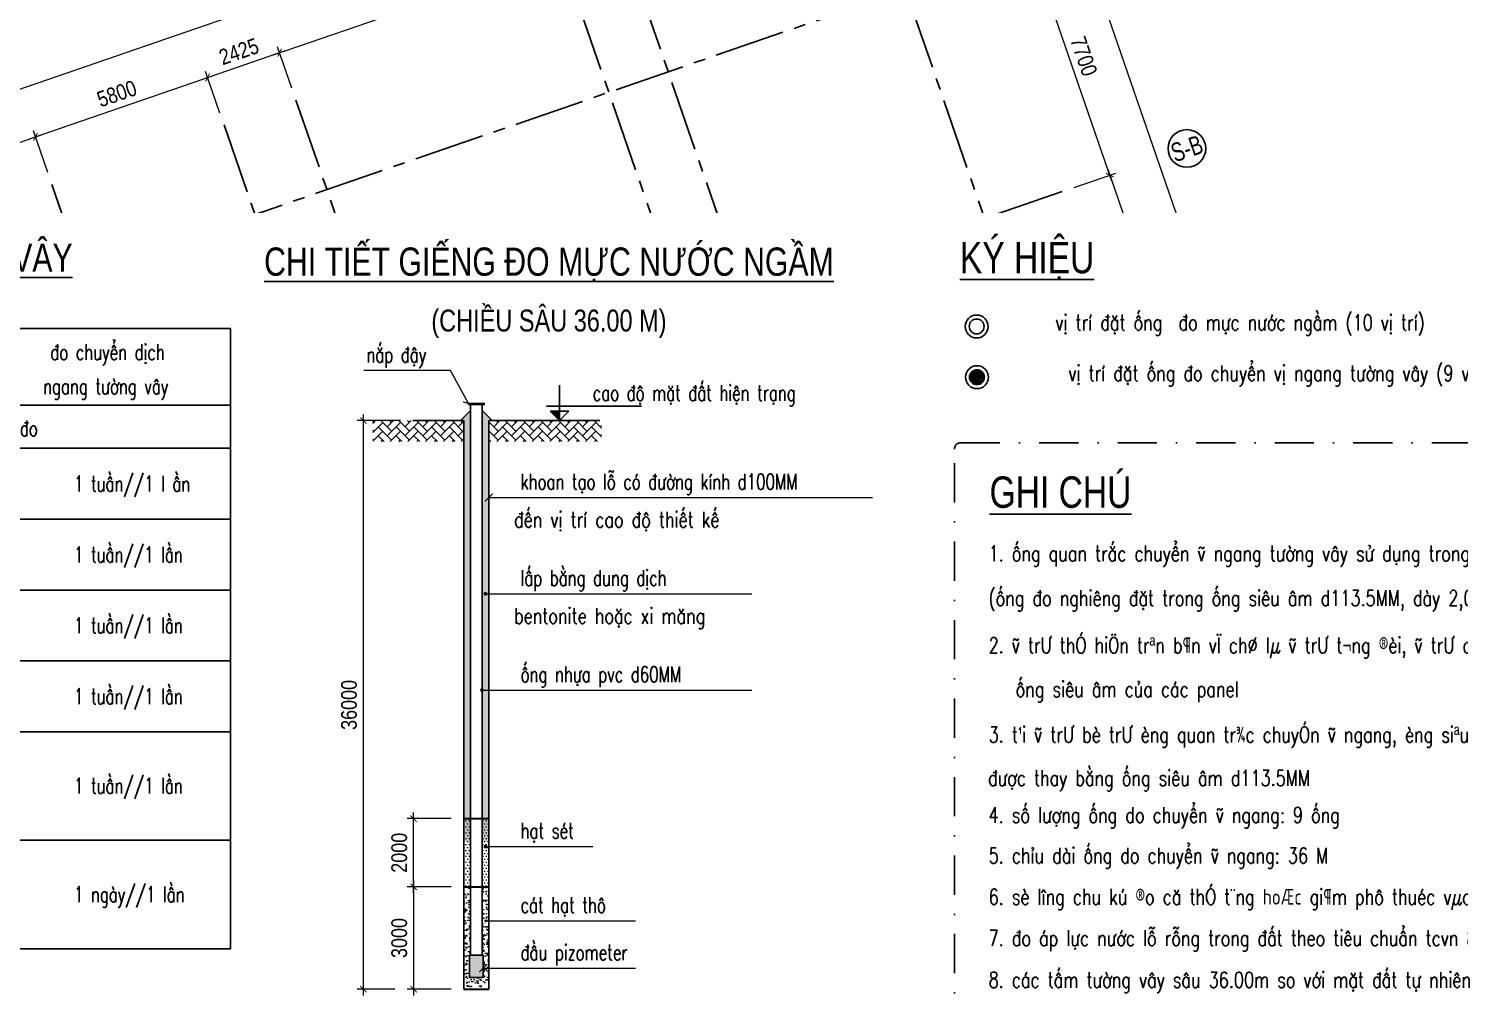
# Model space of a CAD drawing. Header units: millimetres. Extents: x 489377 to 1074388, y -818569 to -310551.
# Drawn here: x 546906 to 592475, y -506956 to -476280 of the extents above; entities that cross this region are included whole.
import ezdxf
from ezdxf.enums import TextEntityAlignment as Align
from ezdxf.xclip import XClip

# ---------------------------------------------------------------- set-up
doc = ezdxf.new("R2010")
doc.units = ezdxf.units.MM
doc.header["$LTSCALE"] = 100
doc.header["$XCLIPFRAME"] = 0
doc.set_wipeout_variables(frame=1)
doc.header["$PDMODE"] = 32
doc.header["$PDSIZE"] = 2.5
for name, pattern in [('ACAD_ISO07W100', [3, 0, -3]), ('CENTER2', [1.125, 0.75, -0.125, 0.125, -0.125]), ('DASHDOT', [1, 0.5, -0.25, 0, -0.25]), ('DASHED', [4.5, 3, -1.5])]:
    doc.linetypes.add(name, pattern=pattern)
for name, color, linetype in [('ccu11-Betong', 6, 'Continuous'), ('ccu11-Chidan', 9, 'Continuous'), ('ccu11-Hatch', 250, 'Continuous'), ('ccu11-Khuat', 9, 'DASHED'), ('ccu11-Manh', 8, 'Continuous'), ('ccu11-Mb', 8, 'Continuous'), ('ccu11-Text', 31, 'Continuous'), ('ccu11-Thay', 7, 'Continuous'), ('ccu12-Hatch', 250, 'Continuous'), ('ccu12-Truc', 13, 'CENTER2'), ('KT-Dim', 8, 'Continuous'), ('Xref_ST_MBDV Cot vach 30.7.2022|Xref_ST_MBDV Cot vach 30.7.2022|Xref_ST_MBDV Cot vach 30.7.2022|Xref_ST_MBDV Cot vach 30.7.2022|A-GRID-SYM', 50, 'Continuous')]:
    doc.layers.add(name, color=color, linetype=linetype)
doc.layers.add('ccu12-Tencaukien', color=9, linetype='Continuous', lineweight=15)
doc.layers.add('SB', color=7, linetype='Continuous', lineweight=30)
doc.layers.add('SCHA', color=8, linetype='Continuous', lineweight=20, plot=False)
doc.styles.add('Arial Narrow', font='ARIALN.TTF')
doc.styles.add('ccu11-dim', font='vnsimli.shx', dxfattribs={"width": 0.65, "bigfont": 'bigfont.shx'})
doc.styles.add('ccu11-VnAvantH', font='VHAVAN.TTF')
doc.styles.add('ccu11-VnAvH-B', font='VHAVANB.TTF', dxfattribs={"width": 0.8})
doc.styles.add('ccu11-vnsimli', font='vnsimli.shx', dxfattribs={"width": 0.8, "bigfont": 'vns.shx'})
doc.styles.add('HBA-Text', font='GOTHIC.TTF')
doc.dimstyles.new('ccu11-100', dxfattribs={"dimscale": 100, "dimtxt": 2.5, "dimasz": 1, "dimexe": 1, "dimexo": 1, "dimgap": 1, "dimtad": 1, "dimdec": 0, "dimdsep": 46, "dimtxsty": 'ccu11-dim', "dimblk": 'ARCHTICK', "dimcen": -1, "dimdle": 1, "dimclrd": 256, "dimclre": 256, "dimclrt": 3, "dimadec": 0, "dimazin": 2, "dimtfac": 0.1, "dimtdec": 0, "dimtmove": 0, "dimatfit": 1, "dimldrblk": 'ARCHTICK', "dimfxl": 0, "dimtvp": 0.833333, "dimtolj": 1, "dimtzin": 12, "dimarcsym": 0})
doc.dimstyles.new('ccu12-200', dxfattribs={"dimscale": 200, "dimtxt": 2.5, "dimasz": 1, "dimexe": 1, "dimexo": 2, "dimgap": 1, "dimtad": 1, "dimdec": 0, "dimdsep": 46, "dimtxsty": 'Arial Narrow', "dimblk": 'ARCHTICK', "dimcen": -1, "dimdle": 1, "dimclrd": 256, "dimclre": 256, "dimclrt": 3, "dimadec": 0, "dimazin": 2, "dimtfac": 0.1, "dimtdec": 0, "dimtmove": 0, "dimatfit": 1, "dimldrblk": 'ARCHTICK', "dimfxl": 0, "dimtvp": 0.833333, "dimtolj": 1, "dimtzin": 12, "dimarcsym": 0})
pattern_1 = [(45, (-423138.86, 45887.23), (2e-14, 282.84271), [600, -200]), (135, (-422997.44, 46028.65), (2e-14, 282.84271), [600, -200])]

# ---------------------------------------------------------------- blocks, each defined once
blk = doc.blocks.new('GRID-SYM-flat-91')
at = {"layer": 'Xref_ST_MBDV Cot vach 30.7.2022|Xref_ST_MBDV Cot vach 30.7.2022|Xref_ST_MBDV Cot vach 30.7.2022|Xref_ST_MBDV Cot vach 30.7.2022|A-GRID-SYM'}
blk.add_circle((0, 0, 0), 900, dxfattribs=at)
at = {"layer": 'Xref_ST_MBDV Cot vach 30.7.2022|Xref_ST_MBDV Cot vach 30.7.2022|Xref_ST_MBDV Cot vach 30.7.2022|Xref_ST_MBDV Cot vach 30.7.2022|A-GRID-SYM', "style": 'HBA-Text'}
blk.add_attdef('GRID', text='', height=900, rotation=19.04714, dxfattribs=at).set_placement((0, 0, 0), align=Align.MIDDLE_CENTER)
blk = doc.blocks.new('GRID-SYM-flat-103')
at = {"layer": 'Xref_ST_MBDV Cot vach 30.7.2022|Xref_ST_MBDV Cot vach 30.7.2022|Xref_ST_MBDV Cot vach 30.7.2022|Xref_ST_MBDV Cot vach 30.7.2022|A-GRID-SYM'}
blk.add_circle((0, 0, 0), 900, dxfattribs=at)
at = {"layer": 'Xref_ST_MBDV Cot vach 30.7.2022|Xref_ST_MBDV Cot vach 30.7.2022|Xref_ST_MBDV Cot vach 30.7.2022|Xref_ST_MBDV Cot vach 30.7.2022|A-GRID-SYM', "style": 'HBA-Text'}
blk.add_attdef('GRID', text='', height=900, rotation=19.04714, dxfattribs=at).set_placement((0, 0, 0), align=Align.MIDDLE_CENTER)
blk = doc.blocks.new('_ARCHTICK')
at = {"color": 0, "linetype": 'ByBlock', "const_width": 0.15}
blk.add_lwpolyline([(-0.5, -0.5), (0.5, 0.5)], dxfattribs=at)
blk = doc.blocks.new('*D138')
at = {"layer": 'Defpoints', "color": 0, "transparency": 16777216}
for p in [(1247545, -474615), (1248067, -476127), (1245278, -477090)]:
    blk.add_point(p, dxfattribs=at)
at = {"layer": 'KT-Dim', "lineweight": -2, "transparency": 16777216}
for p, q in [((1244567, -475643), (1247734, -474550)), ((1247936, -475749), (1247479, -474426)), ((1245148, -476712), (1244691, -475389))]:
    blk.add_line(p, q, dxfattribs=at)
at = {"layer": 'KT-Dim', "lineweight": -2, "transparency": 16777216, "xscale": 200, "yscale": 200, "zscale": 200}
for p, rotation in [((1247545, -474615), 19.04713796363415), ((1244756, -475578), 199.0471379636342)]:
    blk.add_blockref('_ARCHTICK', p, dxfattribs=dict(at, rotation=rotation))
at = {"layer": 'KT-Dim', "color": 3, "transparency": 16777216, "insert": (1246002, -474666), "char_height": 500, "attachment_point": 5, "rotation": 19.0471, "style": 'Arial Narrow'}
blk.add_mtext('\\A1;2950', dxfattribs=at)
blk = doc.blocks.new('*D139')
at = {"layer": 'Defpoints', "color": 0, "transparency": 16777216}
for p in [(1253027, -472722), (1253549, -474235), (1248067, -476127)]:
    blk.add_point(p, dxfattribs=at)
at = {"layer": 'KT-Dim', "lineweight": -2, "transparency": 16777216}
for p, q in [((1253419, -473856), (1252962, -472533)), ((1247356, -474680), (1253216, -472657)), ((1247936, -475749), (1247479, -474426))]:
    blk.add_line(p, q, dxfattribs=at)
at = {"layer": 'KT-Dim', "lineweight": -2, "transparency": 16777216, "xscale": 200, "yscale": 200, "zscale": 200}
for p, rotation in [((1253027, -472722), 19.04713796363415), ((1247545, -474615), 199.0471379636342)]:
    blk.add_blockref('_ARCHTICK', p, dxfattribs=dict(at, rotation=rotation))
at = {"layer": 'KT-Dim', "color": 3, "transparency": 16777216, "insert": (1250137, -473238), "char_height": 500, "attachment_point": 5, "rotation": 19.0471, "style": 'Arial Narrow'}
blk.add_mtext('\\A1;5800', dxfattribs=at)
blk = doc.blocks.new('*D140')
at = {"layer": 'Defpoints', "color": 0, "transparency": 16777216}
for p in [(1255319, -471931), (1255842, -473443), (1253549, -474235)]:
    blk.add_point(p, dxfattribs=at)
at = {"layer": 'KT-Dim', "lineweight": -2, "transparency": 16777216}
for p, q in [((1252838, -472787), (1255508, -471865)), ((1255711, -473065), (1255254, -471742)), ((1253419, -473856), (1252962, -472533))]:
    blk.add_line(p, q, dxfattribs=at)
at = {"layer": 'KT-Dim', "lineweight": -2, "transparency": 16777216, "xscale": 200, "yscale": 200, "zscale": 200}
for p, rotation in [((1255319, -471931), 19.04713796363415), ((1253027, -472722), 199.0471379636342)]:
    blk.add_blockref('_ARCHTICK', p, dxfattribs=dict(at, rotation=rotation))
at = {"layer": 'KT-Dim', "color": 3, "transparency": 16777216, "insert": (1254025, -471896), "char_height": 500, "attachment_point": 5, "rotation": 19.0471, "style": 'Arial Narrow'}
blk.add_mtext('\\A1;2425', dxfattribs=at)
blk = doc.blocks.new('*D141')
at = {"layer": 'Defpoints', "color": 0, "transparency": 16777216}
for p in [(1264299, -468830), (1264821, -470343), (1255842, -473443)]:
    blk.add_point(p, dxfattribs=at)
at = {"layer": 'KT-Dim', "lineweight": -2, "transparency": 16777216}
for p, q in [((1255130, -471996), (1264488, -468765)), ((1264691, -469965), (1264234, -468641)), ((1255711, -473065), (1255254, -471742))]:
    blk.add_line(p, q, dxfattribs=at)
at = {"layer": 'KT-Dim', "lineweight": -2, "transparency": 16777216, "xscale": 200, "yscale": 200, "zscale": 200}
for p, rotation in [((1264299, -468830), 19.04713796363415), ((1255319, -471931), 199.0471379636342)]:
    blk.add_blockref('_ARCHTICK', p, dxfattribs=dict(at, rotation=rotation))
at = {"layer": 'KT-Dim', "color": 3, "transparency": 16777216, "insert": (1259661, -469950), "char_height": 500, "attachment_point": 5, "rotation": 19.0471, "style": 'Arial Narrow'}
blk.add_mtext('\\A1;9500', dxfattribs=at)
blk = doc.blocks.new('*D144')
at = {"layer": 'Defpoints', "color": 0, "transparency": 16777216}
for p in [(1279246, -468554, 0), (1290842, -497240), (1289329, -497763, 0)]:
    blk.add_point(p, dxfattribs=at)
at = {"layer": 'KT-Dim', "lineweight": -2, "transparency": 16777216}
for p, q in [((1279624, -468423), (1280947, -467967)), ((1280693, -467843), (1290907, -497429)), ((1289708, -497632), (1291031, -497175))]:
    blk.add_line(p, q, dxfattribs=at)
at = {"layer": 'KT-Dim', "lineweight": -2, "transparency": 16777216, "xscale": 200, "yscale": 200, "zscale": 200}
for p, rotation in [((1280758, -468032), 109.0471074744618), ((1290842, -497240), 289.0471074744618)]:
    blk.add_blockref('_ARCHTICK', p, dxfattribs=dict(at, rotation=rotation))
at = {"layer": 'KT-Dim', "color": 3, "transparency": 16777216, "insert": (1286230, -482488), "char_height": 500, "attachment_point": 5, "rotation": 289.0471, "style": 'Arial Narrow'}
blk.add_mtext('\\A1;30900', dxfattribs=at)
blk = doc.blocks.new('*D145')
at = {"layer": 'Defpoints', "color": 0, "transparency": 16777216}
for p in [(1279246, -468554), (1277733, -469076), (1280246, -476355)]:
    blk.add_point(p, dxfattribs=at)
at = {"layer": 'KT-Dim', "lineweight": -2, "transparency": 16777216}
for p, q in [((1281824, -476022), (1279181, -468365)), ((1278111, -468946), (1279435, -468489)), ((1280624, -476224), (1281948, -475767))]:
    blk.add_line(p, q, dxfattribs=at)
at = {"layer": 'KT-Dim', "lineweight": -2, "transparency": 16777216, "xscale": 200, "yscale": 200, "zscale": 200}
for p, rotation in [((1279246, -468554), 109.0471074744618), ((1281759, -475832), 289.0471074744618)]:
    blk.add_blockref('_ARCHTICK', p, dxfattribs=dict(at, rotation=rotation))
at = {"layer": 'KT-Dim', "color": 3, "transparency": 16777216, "insert": (1280933, -472045), "char_height": 500, "attachment_point": 5, "rotation": 289.0471, "style": 'Arial Narrow'}
blk.add_mtext('\\A1;7700', dxfattribs=at)
blk = doc.blocks.new('GRID-SYM-flat-73')
at = {"layer": 'Xref_ST_MBDV Cot vach 30.7.2022|Xref_ST_MBDV Cot vach 30.7.2022|Xref_ST_MBDV Cot vach 30.7.2022|Xref_ST_MBDV Cot vach 30.7.2022|A-GRID-SYM'}
blk.add_circle((0, 0, 0), 900, dxfattribs=at)
at = {"layer": 'Xref_ST_MBDV Cot vach 30.7.2022|Xref_ST_MBDV Cot vach 30.7.2022|Xref_ST_MBDV Cot vach 30.7.2022|Xref_ST_MBDV Cot vach 30.7.2022|A-GRID-SYM', "style": 'HBA-Text'}
blk.add_attdef('GRID', text='', height=900, rotation=359.63025, dxfattribs=at).set_placement((0, 0, 0), align=Align.MIDDLE_CENTER)
blk = doc.blocks.new('*D156')
at = {"layer": 'Defpoints', "color": 0, "transparency": 16777216}
for p in [(1273229, -464054), (1273752, -465567), (1218998, -484471)]:
    blk.add_point(p, dxfattribs=at)
at = {"layer": 'KT-Dim', "lineweight": -2, "transparency": 16777216}
for p, q in [((1273621, -465189), (1273164, -463865)), ((1218287, -483023), (1273419, -463989)), ((1218868, -484092), (1218411, -482769))]:
    blk.add_line(p, q, dxfattribs=at)
at = {"layer": 'KT-Dim', "lineweight": -2, "transparency": 16777216, "xscale": 200, "yscale": 200, "zscale": 200}
for p, rotation in [((1273229, -464054), 19.04771637789179), ((1218476, -482958), 199.0477163778918)]:
    blk.add_blockref('_ARCHTICK', p, dxfattribs=dict(at, rotation=rotation))
at = {"layer": 'KT-Dim', "color": 3, "transparency": 16777216, "insert": (1245704, -473076), "char_height": 500, "attachment_point": 5, "rotation": 19.0477, "style": 'Arial Narrow'}
blk.add_mtext('\\A1;57925', dxfattribs=at)
blk = doc.blocks.new('*D161')
at = {"layer": 'Defpoints', "color": 0, "ltscale": 0.5, "transparency": 16777216}
for p in [(1280246, -476355), (1283652, -481315), (1282139, -481837)]:
    blk.add_point(p, dxfattribs=at)
at = {"layer": 'KT-Dim', "lineweight": -2, "ltscale": 0.5, "transparency": 16777216}
for p, q in [((1281694, -475643), (1283717, -481504)), ((1280624, -476224), (1281948, -475767)), ((1282517, -481707), (1283841, -481250))]:
    blk.add_line(p, q, dxfattribs=at)
at = {"layer": 'KT-Dim', "lineweight": -2, "ltscale": 0.5, "transparency": 16777216, "xscale": 200, "yscale": 200, "zscale": 200}
for p, rotation in [((1281759, -475832), 109.0471074744618), ((1283652, -481315), 289.0471074744618)]:
    blk.add_blockref('_ARCHTICK', p, dxfattribs=dict(at, rotation=rotation))
at = {"layer": 'KT-Dim', "color": 3, "ltscale": 0.5, "transparency": 16777216, "insert": (1283136, -478425), "char_height": 500, "attachment_point": 5, "rotation": 289.0471, "style": 'Arial Narrow'}
blk.add_mtext('\\A1;5800', dxfattribs=at)
blk = doc.blocks.new('*D162')
at = {"layer": 'Defpoints', "color": 0, "ltscale": 0.5, "transparency": 16777216}
for p in [(1282139, -481837), (1285545, -486797), (1284031, -487320)]:
    blk.add_point(p, dxfattribs=at)
at = {"layer": 'KT-Dim', "lineweight": -2, "ltscale": 0.5, "transparency": 16777216}
for p, q in [((1283586, -481126), (1285610, -486986)), ((1282517, -481707), (1283841, -481250)), ((1284410, -487189), (1285734, -486732))]:
    blk.add_line(p, q, dxfattribs=at)
at = {"layer": 'KT-Dim', "lineweight": -2, "ltscale": 0.5, "transparency": 16777216, "xscale": 200, "yscale": 200, "zscale": 200}
for p, rotation in [((1283652, -481315), 109.0471074744618), ((1285545, -486797), 289.0471074744618)]:
    blk.add_blockref('_ARCHTICK', p, dxfattribs=dict(at, rotation=rotation))
at = {"layer": 'KT-Dim', "color": 3, "ltscale": 0.5, "transparency": 16777216, "insert": (1285028, -483908), "char_height": 500, "attachment_point": 5, "rotation": 289.0471, "style": 'Arial Narrow'}
blk.add_mtext('\\A1;5800', dxfattribs=at)
blk = doc.blocks.new('*D163')
at = {"layer": 'Defpoints', "color": 0, "ltscale": 0.5, "transparency": 16777216}
for p in [(1284031, -487320), (1287437, -492280), (1285924, -492802)]:
    blk.add_point(p, dxfattribs=at)
at = {"layer": 'KT-Dim', "lineweight": -2, "ltscale": 0.5, "transparency": 16777216}
for p, q in [((1285479, -486608), (1287503, -492469)), ((1284410, -487189), (1285734, -486732)), ((1286302, -492672), (1287626, -492215))]:
    blk.add_line(p, q, dxfattribs=at)
at = {"layer": 'KT-Dim', "lineweight": -2, "ltscale": 0.5, "transparency": 16777216, "xscale": 200, "yscale": 200, "zscale": 200}
for p, rotation in [((1285545, -486797), 109.0471074744618), ((1287437, -492280), 289.0471074744618)]:
    blk.add_blockref('_ARCHTICK', p, dxfattribs=dict(at, rotation=rotation))
at = {"layer": 'KT-Dim', "color": 3, "ltscale": 0.5, "transparency": 16777216, "insert": (1286921, -489390), "char_height": 500, "attachment_point": 5, "rotation": 289.0471, "style": 'Arial Narrow'}
blk.add_mtext('\\A1;5800', dxfattribs=at)
blk = doc.blocks.new('*D164')
at = {"layer": 'Defpoints', "color": 0, "ltscale": 0.5, "transparency": 16777216}
for p in [(1285924, -492802), (1289330, -497762), (1287817, -498285)]:
    blk.add_point(p, dxfattribs=at)
at = {"layer": 'KT-Dim', "lineweight": -2, "ltscale": 0.5, "transparency": 16777216}
for p, q in [((1287372, -492091), (1289395, -497951)), ((1286302, -492672), (1287626, -492215)), ((1288195, -498154), (1289519, -497697))]:
    blk.add_line(p, q, dxfattribs=at)
at = {"layer": 'KT-Dim', "lineweight": -2, "ltscale": 0.5, "transparency": 16777216, "xscale": 200, "yscale": 200, "zscale": 200}
for p, rotation in [((1287437, -492280), 109.0471074744618), ((1289330, -497762), 289.0471074744618)]:
    blk.add_blockref('_ARCHTICK', p, dxfattribs=dict(at, rotation=rotation))
at = {"layer": 'KT-Dim', "color": 3, "ltscale": 0.5, "transparency": 16777216, "insert": (1288814, -494872), "char_height": 500, "attachment_point": 5, "rotation": 289.0471, "style": 'Arial Narrow'}
blk.add_mtext('\\A1;5800', dxfattribs=at)
blk = doc.blocks.new('ong do nghieng')
at = {"layer": 'ccu11-Betong', "ltscale": 0.3}
h = blk.add_hatch(color=256, dxfattribs=at)
edge = h.paths.add_edge_path()
edge.add_arc((0, 0), 506, 0, 360)
at = {"layer": 'ccu11-Betong'}
for radius in [778, 506]:
    blk.add_circle((0, 0), radius, dxfattribs=at)
blk = doc.blocks.new('do nuoc ngam')
at = {"layer": 'ccu11-Betong'}
for radius in [778, 506]:
    blk.add_circle((0, 0), radius, dxfattribs=at)
blk = doc.blocks.new('*D87')
at = {"layer": 'ccu11-Mb', "lineweight": -2, "transparency": 16777216}
for p, q in [((36139, -17589), (36139, -21250)), ((37339, -17789), (35939, -17789)), ((37339, -21050), (35939, -21050))]:
    blk.add_line(p, q, dxfattribs=at)
at = {"layer": 'Defpoints', "color": 0, "transparency": 16777216}
for p in [(37739, -17789), (36139, -21050), (37739, -21050)]:
    blk.add_point(p, dxfattribs=at)
at = {"layer": 'ccu11-Mb', "lineweight": -2, "transparency": 16777216, "xscale": 200, "yscale": 200, "zscale": 200}
for p, rotation in [((36139, -17789), 90), ((36139, -21050), 270)]:
    blk.add_blockref('_ARCHTICK', p, dxfattribs=dict(at, rotation=rotation))
at = {"layer": 'ccu11-Mb', "color": 3, "transparency": 16777216, "insert": (35684, -19419), "char_height": 500, "attachment_point": 5, "rotation": 90, "style": 'Arial Narrow'}
blk.add_mtext('\\A1;3000', dxfattribs=at)
blk = doc.blocks.new('*D88')
at = {"layer": 'ccu11-Mb', "lineweight": -2, "transparency": 16777216}
for p, q in [((36139, -17989), (36139, -15415)), ((37339, -15615), (35939, -15615)), ((37339, -17789), (35939, -17789))]:
    blk.add_line(p, q, dxfattribs=at)
at = {"layer": 'Defpoints', "color": 0, "transparency": 16777216}
for p in [(36139, -15615), (37739, -15615), (37739, -17789)]:
    blk.add_point(p, dxfattribs=at)
at = {"layer": 'ccu11-Mb', "lineweight": -2, "transparency": 16777216, "xscale": 200, "yscale": 200, "zscale": 200}
for p, rotation in [((36139, -15615), 90), ((36139, -17789), 270)]:
    blk.add_blockref('_ARCHTICK', p, dxfattribs=dict(at, rotation=rotation))
at = {"layer": 'ccu11-Mb', "color": 3, "transparency": 16777216, "insert": (35684, -16702), "char_height": 500, "attachment_point": 5, "rotation": 90, "style": 'Arial Narrow'}
blk.add_mtext('\\A1;2000', dxfattribs=at)
blk = doc.blocks.new('*D89')
at = {"layer": 'ccu11-Mb', "lineweight": -2, "transparency": 16777216}
for p, q in [((34539, -21250), (34539, -2734)), ((35718, -2934), (34339, -2934)), ((35539, -21050), (34339, -21050))]:
    blk.add_line(p, q, dxfattribs=at)
at = {"layer": 'Defpoints', "color": 0, "transparency": 16777216}
for p in [(34539, -2934), (36118, -2934), (35939, -21050)]:
    blk.add_point(p, dxfattribs=at)
at = {"layer": 'ccu11-Mb', "lineweight": -2, "transparency": 16777216, "xscale": 200, "yscale": 200, "zscale": 200}
for p, rotation in [((34539, -2934), 90), ((34539, -21050), 270)]:
    blk.add_blockref('_ARCHTICK', p, dxfattribs=dict(at, rotation=rotation))
at = {"layer": 'ccu11-Mb', "color": 3, "transparency": 16777216, "insert": (34084, -11992), "char_height": 500, "attachment_point": 5, "rotation": 90, "style": 'Arial Narrow'}
blk.add_mtext('\\A1;36000', dxfattribs=at)
blk = doc.blocks.new('ccu11-cotcaodo1')
at = {"layer": 'ccu11-Chidan'}
for p, q in [((0, 0), (0, 565)), ((-206, 230), (1309, 230)), ((-206, 0), (206, 0)), ((-150, 150), (150, 150)), ((0, 0), (-150, 150)), ((0, 0), (150, 150))]:
    blk.add_line(p, q, dxfattribs=at)
blk.add_solid([(-150, 150), (0, 150), (0, 0)], dxfattribs=at)
at = {"layer": 'ccu11-Chidan', "color": 31, "ltscale": 10, "style": 'ccu11-vnsimli', "width": 0.8}
blk.add_attdef('%%P0.000', text='', height=253, dxfattribs=at).set_placement((597, 441), align=Align.MIDDLE_CENTER)
blk = doc.blocks.new('Grid-ST-flat-3')
at = {"layer": 'ccu12-Truc', "ltscale": 30}
for p, q in [((362731.8, -35864.7, 0.1), (374729.9, -70616.8, 0.1)), ((366190.8, -37861.7, 0.1), (297619.6, -61535.8, 0.1)), ((355169.8, -38475.5, 0.1), (370215.9, -82056.1, 0.1)), ((353279.3, -39128.2, 0.1), (368325.4, -82708.8, 0.1)), ((344299.4, -42228.4, 0.1), (361219.3, -91236.4, 0.1)), ((342007.2, -43019.8, 0.1), (350734.5, -68298.1, 0.1)), ((336524.7, -44912.6, 0.1), (345252, -70191, 0.1)), ((368703.7, -45140.1, 0.1), (347796.7, -52358.2, 0.1)), ((333736.2, -45875.4, 0.1), (342463.5, -71153.7, 0.1)), ((370596.5, -50622.6, 0.1), (349695.2, -57838.7, 0.1)), ((348389.9, -54057.7, 0.1), (300719.9, -70515.7, 0.1)), ((349042.6, -55948.2, 0.1), (301372.6, -72406.2, 0.1)), ((372489.3, -56105.1, 0.1), (343807.6, -66007.3, 0.1)), ((374382.1, -61587.5, 0.1), (305810.9, -85261.6, 0.1)), ((352142.8, -64928.1, 0.1), (304472.8, -81386.1, 0.1)), ((376274.9, -67070, 0.1), (307703.7, -90744, 0.1)), ((369999.4, -69862.9, 0.1), (369999.4, -106740.5, 0.1)), ((375799.4, -69862.9, 0.1), (375799.4, -106740.5, 0.1))]:
    blk.add_line(p, q, dxfattribs=at)
at = {"layer": 'KT-Dim'}
ref = blk.add_blockref('GRID-SYM-flat-103', (372673.7, -43769.5, 0.1), dxfattribs=dict(at, xscale=0.6666666666666666, yscale=0.6666666666666666, zscale=0.6666666666666666))
ref.add_attrib('GRID', 'S-B', dxfattribs={"layer": 'Xref_ST_MBDV Cot vach 30.7.2022|Xref_ST_MBDV Cot vach 30.7.2022|Xref_ST_MBDV Cot vach 30.7.2022|Xref_ST_MBDV Cot vach 30.7.2022|A-GRID-SYM', "height": 600, "rotation": 19, "style": 'HBA-Text', "width": 0.75}).set_placement((372673.7, -43769.5, 0.1), align=Align.MIDDLE_CENTER)
ref = blk.add_blockref('GRID-SYM-flat-103', (374566.5, -49252, 0.1), dxfattribs=dict(at, xscale=0.6666666666666666, yscale=0.6666666666666666, zscale=0.6666666666666666))
ref.add_attrib('GRID', 'S-E', dxfattribs={"layer": 'Xref_ST_MBDV Cot vach 30.7.2022|Xref_ST_MBDV Cot vach 30.7.2022|Xref_ST_MBDV Cot vach 30.7.2022|Xref_ST_MBDV Cot vach 30.7.2022|A-GRID-SYM', "height": 600, "rotation": 19, "style": 'HBA-Text', "width": 0.75}).set_placement((374566.5, -49252, 0.1), align=Align.MIDDLE_CENTER)
ref = blk.add_blockref('GRID-SYM-flat-103', (376456.4, -54726, 0.1), dxfattribs=dict(at, xscale=0.6666666666666666, yscale=0.6666666666666666, zscale=0.6666666666666666))
ref.add_attrib('GRID', 'S-F', dxfattribs={"layer": 'Xref_ST_MBDV Cot vach 30.7.2022|Xref_ST_MBDV Cot vach 30.7.2022|Xref_ST_MBDV Cot vach 30.7.2022|Xref_ST_MBDV Cot vach 30.7.2022|A-GRID-SYM', "height": 600, "rotation": 19, "style": 'HBA-Text', "width": 0.75}).set_placement((376456.4, -54726, 0.1), align=Align.MIDDLE_CENTER)
ref = blk.add_blockref('GRID-SYM-flat-103', (378352.1, -60216.9, 0.1), dxfattribs=dict(at, xscale=0.6666666666666666, yscale=0.6666666666666666, zscale=0.6666666666666666))
ref.add_attrib('GRID', 'S-H', dxfattribs={"layer": 'Xref_ST_MBDV Cot vach 30.7.2022|Xref_ST_MBDV Cot vach 30.7.2022|Xref_ST_MBDV Cot vach 30.7.2022|Xref_ST_MBDV Cot vach 30.7.2022|A-GRID-SYM', "height": 600, "rotation": 19, "style": 'HBA-Text', "width": 0.75}).set_placement((378352.1, -60216.9, 0.1), align=Align.MIDDLE_CENTER)
ref = blk.add_blockref('GRID-SYM-flat-91', (380244.9, -65699.3, 0.1), dxfattribs=dict(at, xscale=0.6666666666666666, yscale=0.6666666666666666, zscale=0.6666666666666666))
ref.add_attrib('GRID', 'S-J', dxfattribs={"layer": 'Xref_ST_MBDV Cot vach 30.7.2022|Xref_ST_MBDV Cot vach 30.7.2022|Xref_ST_MBDV Cot vach 30.7.2022|Xref_ST_MBDV Cot vach 30.7.2022|A-GRID-SYM', "height": 600, "rotation": 19, "style": 'HBA-Text', "width": 0.75}).set_placement((380244.9, -65699.3, 0.1), align=Align.MIDDLE_CENTER)
ref = blk.add_blockref('GRID-SYM-flat-73', (381603.6, -65674.8, 0.1), dxfattribs=dict(at, xscale=-0.6666666666666665, yscale=0.6666666666666665, zscale=0.6666666666666665, rotation=179.6748020054017))
ref.add_attrib('GRID', 'S-15', dxfattribs={"layer": 'Xref_ST_MBDV Cot vach 30.7.2022|Xref_ST_MBDV Cot vach 30.7.2022|Xref_ST_MBDV Cot vach 30.7.2022|Xref_ST_MBDV Cot vach 30.7.2022|A-GRID-SYM', "height": 600, "style": 'HBA-Text', "width": 0.7}).set_placement((381603.6, -65674.8, 0.1), align=Align.MIDDLE_CENTER)
for base, p1, p2, angle, picture, middle in [((361687.3, -32839.4, 0.1), (307456.2, -53255.8, 0.1), (362209.6, -34352.3, 0.1), 19.04772, '*D156', (334162.1, -41861.1, 0.1)), ((379299.7, -66025.7, 0.1), (367703.9, -37339.3, 0.1), (377787.3, -66547.8, 0.1), 109.04711, '*D144', (374688, -51272.9, 0.1)), ((367703.9, -37339.3, 0.1), (368703.7, -45140.1, 0.1), (366190.8, -37861.7, 0.1), 109.04711, '*D145', (369390.7, -40830, 0.1)), ((352757.1, -37615.8, 0.1), (344299.4, -42228.4, 0.1), (353279.3, -39128.2, 0.1), 19.04714, '*D141', (348118.6, -38735.5, 0.1)), ((343777.2, -40716, 0.1), (342007.2, -43019.8, 0.1), (344299.4, -42228.4, 0.1), 19.04714, '*D140', (342482.5, -40681.4, 0.1)), ((341485, -41507.4, 0.1), (336524.7, -44912.6, 0.1), (342007.2, -43019.8, 0.1), 19.04714, '*D139', (338595.2, -42023.5, 0.1)), ((336002.6, -43400.2, 0.1), (333736.2, -45875.4, 0.1), (336524.7, -44912.6, 0.1), 19.04714, '*D138', (334459.7, -43451.2, 0.1))]:
    dim = blk.add_linear_dim(base=base, p1=p1, p2=p2, angle=angle, dimstyle='ccu12-200', dxfattribs=at)
    dim.commit()
    dim.dimension.update_dxf_attribs({"geometry": picture, "text_midpoint": middle, "insert": (-911542.2, 431214.7)})
at = {"layer": 'KT-Dim', "ltscale": 0.5}
for base, p1, p2, picture, middle in [((372109.5, -50100.2, 0.1), (368703.7, -45140.1, 0.1), (370596.5, -50622.6, 0.1), '*D161', (371593.5, -47210.4, 0.1)), ((374002.3, -55582.7, 0.1), (370596.5, -50622.6, 0.1), (372489.3, -56105, 0.1), '*D162', (373486.3, -52692.9, 0.1)), ((375895.1, -61065.1, 0.1), (372489.3, -56105, 0.1), (374382.1, -61587.5, 0.1), '*D163', (375379.1, -58175.3, 0.1)), ((377787.9, -66547.6, 0.1), (374382.1, -61587.5, 0.1), (376274.9, -67070, 0.1), '*D164', (377271.9, -63657.8, 0.1))]:
    dim = blk.add_linear_dim(base=base, p1=p1, p2=p2, angle=109.04711, dimstyle='ccu12-200', override={"dimtmove": 1}, dxfattribs=at)
    dim.commit()
    dim.dimension.update_dxf_attribs({"geometry": picture, "text_midpoint": middle, "insert": (-911542.2, 431214.7)})
blk = doc.blocks.new('220908_DWall Plan')
at = {"layer": 'ccu12-Hatch', "ltscale": 0.5}
h = blk.add_hatch(dxfattribs=at)
h.set_pattern_fill('VATLIEU04', color=256, scale=50, pattern_type=2)
h.set_pattern_definition([(50, (-626373.33, 223416.3), (358.63009, -31.37607), [37.5, -412.5]), (355, (-626373.33, 223416.3), (-69.37567, 376.09607), [30, -330]), (100.4514, (-626343.45, 223413.7), (289.25469, 344.71977), [31.8701, -350.57106]), (46.1842, (-626373.33, 223516.3), (533.62052, -82.7595), [56.25, -618.75]), (96.6356, (-626328.87, 223509.4), (467.33135, 487.05894), [47.80514, -525.8565]), (351.1842, (-626373.33, 223516.3), (467.33097, 487.0593), [45, -495]), (21, (-626323.33, 223491.3), (298.45353, -201.30945), [37.5, -412.5]), (326, (-626323.33, 223491.3), (121.65767, 362.57502), [30, -330]), (71.4514, (-626298.46, 223474.54), (420.11131, 161.26525), [31.8701, -350.57106]), (37.5, (-626373.33, 223416.31), (6.079928, 166.446927), [0, -326, 0, -335, 0, -331.25]), (7.5, (-626373.33, 223416.31), (131.53477, 197.205856), [0, -191, 0, -318.5, 0, -126.25]), (327.5, (-626484.83, 223416.31), (266.911218, -11.277436), [0, -125, 0, -390, 0, -517.5]), (317.5, (-626534.83, 223416.31), (291.593085, 50.05249), [0, -162.5, 0, -259, 0, -367.5]), (45, (-626373.33, 223416.31), (-150.26019, 150.26019), []), (45, (-626373.33, 223477.56), (-150.26019, 150.26019), [])])
h.paths.add_polyline_path([(-122510.4, 58795.4), (-122033.7, 56036.3), (-122025.8, 55995.6), (-121435.2, 53258.6), (-121425.6, 53218.3), (-120722.3, 50508.1), (-120711, 50468.2), (-119896.1, 47789.5), (-119883.2, 47750.1), (-118958, 45107.4), (-118943.5, 45068.6), (-117909.8, 42466.4), (-117893.7, 42428.3), (-116753.1, 39871.1), (-116735.4, 39833.7), (-115489.9, 37325.9), (-115470.4, 37288.7), (-113949.2, 34524), (-113926.1, 34484.2), (-112465, 32095.7), (-112442.4, 32060.3), (-110882.3, 29735.2), (-110858.5, 29701.3), (-109203.6, 27442.8), (-109178.4, 27409.9), (-107431.4, 25221.8), (-107404.9, 25189.9), (-105568.8, 23076), (-105541, 23045.3), (-103618.9, 21009.2), (-103589.9, 20979.7), (-101585.2, 19024.9), (-101555, 18996.6), (-99471.1, 17126.5), (-99439.7, 17099.4), (-97280.2, 15317.2), (-97247.7, 15291.5), (-95016.3, 13600.1), (-94982.8, 13575.8), (-92683.3, 11978.3), (-92648.8, 11955.3), (-90285.1, 10454.4), (-90249.7, 10432.9), (-87825.9, 9031.1), (-87789.6, 9011.1), (-85309.8, 7710.8), (-85272.8, 7692.3), (-82741.3, 6495.8), (-82703.5, 6478.9), (-80124.7, 5388.2), (-80086.2, 5372.8), (-77464.5, 4389.8), (-77425.4, 4376.1), (-74765.2, 3502.4), (-74725.6, 3490.3), (-72031.5, 2727.6), (-71991.4, 2717.1), (-69268, 2066.5), (-69227.6, 2057.8), (-66479.6, 1520.5), (-66438.8, 1513.4), (-63670.9, 1090.4), (-63637.2, 1085.8), (-60856.6, 757.2), (-60844.4, 755.8), (-41353.3, -1307), (0, 0), (5993.1, 7667.3), (-23501.3, 144497.8), (-27624.7, 160190.9), (-41845.5, 164209.2), (-48082.3, 159482.1), (-71537, 141587.6), (-77499.2, 137277.8), (-78971.4, 133992.6), (-83075.5, 131026), (-86656.7, 130658.3), (-88925.9, 129018), (-91195.2, 127377.7), (-93464.4, 125737.4), (-93470.8, 125732.8), (-95729.2, 124077.6), (-95757.8, 124056), (-97965.7, 122333.9), (-98004.3, 122302.4), (-100138.8, 120490.2), (-100176.1, 120457.1), (-102233.4, 118557.8), (-102269.3, 118523.2), (-104245.9, 116540.1), (-104280.4, 116504.1), (-106173, 114440.6), (-106205.9, 114403.1), (-108011.2, 112262.8), (-108042.5, 112224.1), (-109757.4, 110010.7), (-109787.1, 109970.7), (-111408.7, 107688), (-111436.7, 107646.8), (-112962, 105298.7), (-112988.3, 105256.4), (-114414.8, 102847), (-114439.3, 102803.6), (-115764.6, 100337.1), (-115787.3, 100292.7), (-117009, 97773.3), (-117029.8, 97728.1), (-118145.9, 95160.1), (-118164.8, 95114), (-119173.3, 92501.9), (-119190.2, 92455.1), (-120089.4, 89803.4), (-120104.4, 89755.9), (-120892.7, 87069.1), (-120905.8, 87021), (-121581.8, 84303.9), (-121592.9, 84255.3), (-122155.5, 81512.4), (-122164.5, 81463.4), (-122612.8, 78699.5), (-122619.8, 78650.1), (-122952.9, 75870), (-122957.9, 75820.4), (-123175.3, 73028.9), (-123178.2, 72978.7), (-123278.4, 70180.4), (-123279.1, 70131.9), (-123266, 67331.9), (-123264.7, 67281.1), (-123132.9, 64484.2), (-123130.1, 64443.1), (-122883.3, 61654), (-122878.8, 61612.8), (-122516.6, 58836.3)])
h.paths.add_polyline_path([(-24474.2, 144265.3), (-28446.7, 159384), (-41638.3, 163111.5), (-47477, 158686.1), (-70940.7, 140784.7), (-76696.2, 136624.4), (-78168.4, 133339.2), (-82706.9, 130058.6), (-86288, 129690.9), (-88340.1, 128207.6), (-88223, 128045.5), (-90492.2, 126405.2), (-92761.4, 124764.9), (-95019.8, 123109.7), (-97227.7, 121387.7), (-99362.1, 119575.4), (-101419.4, 117676.1), (-103396, 115692.9), (-105288.6, 113629.4), (-107093.9, 111489.1), (-108808.8, 109275.7), (-110430.4, 106993.1), (-111955.7, 104645), (-113382.2, 102235.7), (-114707.5, 99769.1), (-115929.2, 97249.7), (-117045.3, 94681.8), (-118053.8, 92069.7), (-118953, 89418), (-119741.3, 86731.3), (-120417.3, 84014.1), (-120980, 81271.2), (-121428.3, 78507.4), (-121761.5, 75727.3), (-121978.9, 72935.7), (-122079.1, 70137.5), (-122066, 67337.5), (-121934.3, 64540.6), (-122134, 64531.2), (-121887.2, 61742.1), (-121525, 58965.6), (-121048.3, 56206.5), (-120457.7, 53469.5), (-119754.3, 50759.3), (-118939.4, 48080.5), (-118014.2, 45437.8), (-116980.4, 42835.6), (-115839.8, 40278.5), (-114594.3, 37770.7), (-113073.1, 35006), (-111612, 32617.5), (-110051.9, 30292.4), (-108396.9, 28033.8), (-106649.9, 25845.7), (-104813.8, 23731.8), (-102891.7, 21695.7), (-100887.1, 19740.8), (-98803.2, 17870.7), (-96643.7, 16088.4), (-94412.2, 14397.1), (-92112.7, 12799.5), (-89749, 11298.5), (-87325.2, 9896.7), (-84845.4, 8596.4), (-82314, 7399.9), (-79735.1, 6309.2), (-77113.4, 5326.2), (-74453.2, 4452.5), (-71759.1, 3689.8), (-69035.7, 3039.2), (-66287.7, 2501.9), (-63519.8, 2078.9), (-60739.2, 1750.2), (-41316.3, -305.3), (-499.5, 984.7), (4916.9, 7914.3)], flags=16)
at = {"layer": 'ccu11-Khuat', "color": 1, "linetype": 'DASHDOT', "ltscale": 18, "const_width": 50}
blk.add_lwpolyline([(-22987.3, 144613.5), (-28513.5, 165720.5), (-36919.6, 168632.9), (-48422.9, 159930), (-71888.3, 142059.8), (-95520.4, 125009, 0.6850113), (-62310.1, 364.4), (-41523.2, -1853.9), (126.4, -574.1), (6443.7, 7493.4), (-22987.3, 144613.5)], format="xyb", close=True, dxfattribs=at)
blk.add_blockref('Grid-ST-flat-3', (-415251.1, 99227.9, 0.1))
blk = doc.blocks.new('220908_DWall Note')
at = {"layer": 'ccu11-Hatch'}
h = blk.add_hatch(dxfattribs=at)
h.set_pattern_fill('FLEX', color=256, scale=362.318841, style=0)
h.set_pattern_definition([(0, (-371491.805, -37943.45), (0, 90.57971), [90.57971, -90.57971]), (45, (-371401.225, -37943.453), (5e-15, 90.57971), [22.644928, -82.8092, 22.644928, -128.099055])])
h.paths.add_polyline_path([(38318.7, -16339.5), (38536.1, -16339.5), (38536.1, -2933.7), (38646.9, -2933.7), (38318.7, -2610.4)])
h.paths.add_polyline_path([(37739, -16339.5), (37956.4, -16339.5), (37956.4, -2610.4), (37628.1, -2933.7), (37739, -2933.7)])
h = blk.add_hatch(dxfattribs=at)
h.set_pattern_fill('AR-HBONE', color=256, scale=50, style=0)
h.set_pattern_definition(pattern_1)
h.paths.add_polyline_path([(37721.1, -2933.7), (34838.4, -2933.7), (34838.4, -3603.2), (37721.1, -3603.2)])
h = blk.add_hatch(dxfattribs=at)
h.set_pattern_fill('AR-HBONE', color=256, scale=50, style=0)
h.set_pattern_definition(pattern_1)
h.paths.add_polyline_path([(38553.9, -2933.7), (42126.6, -2933.7), (42126.6, -3603.2), (38553.9, -3603.2)])
blk.add_hatch(color=2, dxfattribs=at).paths.add_polyline_path([(37920.1, -19962.7), (38354.9, -19962.7), (38354.9, -20680.3), (37920.1, -20680.3)])
at = {"layer": 'SCHA'}
h = blk.add_hatch(dxfattribs=at)
h.set_pattern_fill('SWAMP', color=256, scale=108.695652, style=0)
h.set_pattern_definition([(0, (-279501.295, -41775.86), (54.347826, 94.133196), [13.586957, -95.108696]), (90, (-279494.5, -41775.86), (-54.347826, 94.133196), [6.793478, -181.472914]), (90, (-279492.803, -41775.86), (-54.347826, 94.133196), [5.434783, -182.83161]), (90, (-279496.2, -41775.86), (-54.347826, 94.133196), [5.434783, -182.83161]), (60, (-279491.1, -41775.86), (-54.347826, 94.133196), [4.347826, -104.347826]), (120, (-279497.9, -41775.86), (-108.695652, 4e-08), [4.347826, -104.347826])])
h.paths.add_polyline_path([(37956.4, -15614.8), (37739, -15614.8), (37739, -17788.8), (37956.4, -17788.8)])
h.paths.add_polyline_path([(38536.1, -15614.8), (38318.7, -15614.8), (38318.7, -17788.8), (38536.1, -17788.8)])
h = blk.add_hatch(dxfattribs=at)
h.set_pattern_fill('AR-SAND', color=256, scale=108.695652, style=0)
h.set_pattern_definition([(37.5, (-279501.3, -41775.86), (-6.8471, 209.43737), [0, -165.21739, 0, -184.78261, 0, -176.630435]), (7.5, (-279501.3, -41775.86), (192.36703, 306.755), [0, -89.130435, 0, -148.91304, 0, -57.06522]), (327.5, (-279634.99, -41775.86), (338.49368, 0.61511), [0, -54.34783, 0, -195.65217, 0, -255.43478]), (317.5, (-279635, -41775.86), (326.7529, 95.39952), [0, -27.17391, 0, -128.26087, 0, -146.73913])])
h.paths.add_polyline_path([(38318.7, -17788.8), (38318.7, -19962.7), (38354.9, -19962.7), (38354.9, -20680.3), (37920.1, -20680.3), (37920.1, -19962.7), (37956.4, -19962.7), (37956.4, -17788.8), (37739, -17788.8), (37739, -21049.6), (38536.1, -21049.6), (38536.1, -17788.8)])
at = {"layer": 'ccu11-Betong'}
for p, q in [((37739, -2933.7), (37739, -21049.6)), ((38536.1, -2933.7), (38536.1, -21049.6))]:
    blk.add_line(p, q, dxfattribs=at)
blk.add_lwpolyline([(37920.1, -19962.7), (38354.9, -19962.7), (38354.9, -20680.3), (37920.1, -20680.3)], close=True, dxfattribs=at)
at = {"layer": 'ccu11-Manh', "linetype": 'DASHDOT', "ltscale": 25}
blk.add_lwpolyline([(53564.6, -3637.7), (87337.2, -3637.7, -0.4142136), (87537.2, -3837.7), (87537.2, -23038.8, -0.4142136), (87337.2, -23238.8), (53564.6, -23238.8, -0.4142136), (53364.6, -23038.8), (53364.6, -3837.7, -0.4142136)], format="xyb", close=True, dxfattribs=at)
at = {"layer": 'ccu11-Thay'}
for p, q in [((0, 0), (30312.9, 0)), ((30312.9, 0), (30312.9, -19763.1)), ((16312.7, -2437.4), (30312.9, -2437.4)), ((37956.4, -2610.4), (37628.1, -2933.7)), ((38318.7, -2610.4), (38646.9, -2933.7)), ((37739, -2933.7), (36118, -2933.7)), ((38536.1, -2933.7), (42070.4, -2933.7)), ((0, -3815.1), (30312.9, -3815.1)), ((0, -6073.1), (30312.9, -6073.1)), ((0, -8331.1), (30312.9, -8331.1)), ((0, -10589.1), (30312.9, -10589.1)), ((0, -10589.1), (30312.9, -10589.1)), ((0, -12847.1), (30312.9, -12847.1)), ((0, -16305.1), (30312.9, -16305.1))]:
    blk.add_line(p, q, dxfattribs=at)
for points in [[(0, 0), (-0.8, -19763.1), (30312.9, -19763.1)], [(38318.7, -19962.7), (38318.7, -2421.9), (37956.4, -2421.9), (37956.4, -19962.7), (37920.1, -19962.7), (37920.1, -20680.3), (38354.9, -20680.3), (38354.9, -19962.7), (38318.7, -19962.7)]]:
    blk.add_lwpolyline(points, dxfattribs=at)
blk.add_lwpolyline([(37883.9, -2421.9), (38391.1, -2421.9), (38391.1, -2385.6), (37883.9, -2385.6)], close=True, dxfattribs=at)
at = {"layer": 'SB'}
for p, q in [((37739, -15614.8), (38536.1, -15614.8)), ((37739, -17788.8), (38536.1, -17788.8)), ((37739, -21049.6), (38536.1, -21049.6))]:
    blk.add_line(p, q, dxfattribs=at)
at = {"layer": 'ccu11-Chidan'}
ref = blk.add_blockref('ccu11-cotcaodo1', (40784.4, -2933.7), dxfattribs=dict(at, xscale=2, yscale=2, zscale=2))
ref.add_attrib('%%P0.000', 'cao ®é mÆt ®Êt hiÖn tr¹ng', dxfattribs={"color": 31, "ltscale": 10, "height": 500, "style": 'ccu11-vnsimli', "width": 0.7}).set_placement((45078.9, -2051.3), align=Align.MIDDLE_CENTER)
at = {"layer": 'ccu11-Hatch'}
for name, p, xscale, yscale, zscale in [('do nuoc ngam', (54073.5, 66.4), 0.4687500000000001, 0.4687500000000001, 0.4687500000000001), ('ong do nghieng', (54081.2, -1549.8), 0.4686493344343035, 0.4686493344343035, 0.4686493344343035)]:
    blk.add_blockref(name, p, dxfattribs=dict(at, xscale=xscale, yscale=yscale, zscale=zscale))
at = {"layer": 'ccu11-Text', "style": 'ccu11-VnAvH-B', "width": 0.8}
for s, height, p in [('%%Ub¶ng chu kú quan tr¾c t\xadêng v©y', 900, (15924, 2271.8)), ('%%Uký hiÖu', 1000, (55679.7, 2285.3))]:
    blk.add_text(s, height=height, dxfattribs=at).set_placement(p, align=Align.MIDDLE)
blk.add_text('%%Uchi tiÕt giÕng ®o mùc n\xadíc ngÇm', height=900, dxfattribs=at).set_placement((40449.4, 1682.2), align=Align.CENTER)
at = {"layer": 'ccu11-Text', "color": 1, "style": 'ccu11-VnAvantH', "width": 0.8}
blk.add_text('(chiÒu s©u 36.00 m)', height=700, dxfattribs=at).set_placement((40449.4, -94.1), align=Align.CENTER)
at = {"layer": 'ccu11-Text', "linetype": 'Continuous', "style": 'ccu11-vnsimli', "width": 0.75}
for s, p in [('vÞ trÝ ®Æt èng  ®o mùc n\xadíc ngÇm (10 vÞ trÝ)', (62463, 181.6)), ('vÞ trÝ ®Æt èng ®o chuyÓn vÞ ngang t\xadêng v©y (9 vÞ trÝ)', (63954.1, -1433.9))]:
    blk.add_text(s, height=500, dxfattribs=at).set_placement(p, align=Align.MIDDLE)
at = {"layer": 'ccu11-Text', "style": 'ccu11-vnsimli', "width": 0.7}
for s, p in [('®o chuyÓn dÞch', (24572.3, -751.1)), ('ngang t\xadêng v©y', (24340.6, -1840.8)), ('chu kú ®o', (21786.4, -3182.8)), ('1 tuÇn//1 l Çn', (25324.2, -4942.1)), ('1 tuÇn//1 lÇn', (25324.2, -7200.1)), ('1 tuÇn//1 lÇn', (25324.2, -9458.1)), ('1 tuÇn//1 lÇn', (25324.2, -11716.1)), ('1 tuÇn//1 lÇn', (25324.2, -14568.7)), ('1 ngµy//1 lÇn', (25324.2, -18026.7))]:
    blk.add_text(s, height=500, dxfattribs=at).set_placement(p, align=Align.MIDDLE_LEFT)
at = {"layer": 'ccu11-Text'}
for s, height, style, width, p in [('n¾p ®Ëy', 500, 'ccu11-vnsimli', 0.7, (34638.1, -1080.2, -1076879.6)), ('khoan t¹o lç cã ®\xadêng kÝnh d100MM', 500, 'ccu11-vnsimli', 0.7, (39548.3, -5126.5, -1076879.6)), ('%%uGHI CHó', 1000, 'ccu11-VnAvH-B', 0.8, (54483.4, -5711.3)), ('®Õn vÞ trÝ cao ®é thiÕt kÕ', 500, 'ccu11-vnsimli', 0.75, (39340.7, -6336.2, -1076879.6)), ('lÊp b»ng dung dÞch', 500, 'ccu11-vnsimli', 0.7, (39548.3, -8195.2, -1076879.6)), ('bentonite hoÆc xi m¨ng', 500, 'ccu11-vnsimli', 0.75, (39340.7, -9404.8, -1076879.6)), ('èng nhùa pvc d60MM', 500, 'ccu11-vnsimli', 0.7, (39548.3, -11263.9, -1076879.6)), ('h¹t sÐt', 500, 'ccu11-vnsimli', 0.7, (39548.3, -16251.4, -1076879.6)), ('c¸t h¹t th«', 500, 'ccu11-vnsimli', 0.7, (39548.3, -18615.5, -1076879.6)), ('®Çu pizometer', 500, 'ccu11-vnsimli', 0.7, (39548.3, -20128.4, -1076879.6))]:
    blk.add_text(s, height=height, dxfattribs=dict(at, style=style, width=width)).set_placement(p)
at = {"layer": 'ccu11-Text', "linetype": 'Continuous', "style": 'ccu11-vnsimli', "width": 0.75}
for s, p in [('1. èng quan tr¾c chuyÓn ṽ ngang t\xadêng v©y sö dông trong giai ®o¹n thi c«ng ®µo ®Êt', (54454.2, -7413.9)), ('(èng ®o nghiªng ®Æt trong èng siªu ©m d113.5MM, dµy 2,0MM)', (54454.2, -8838.1)), ('2. ṽ trƯ thÓ hiÖn trªn b¶n vÏ chØ lµ ṽ trƯ t\xad¬ng ®èi, ṽ trƯ chƯnh x¸c phô thuéc vµo ṽ trƯ', (54454.2, -10340.1)), ('èng siªu ©m cña c¸c panel', (55314.4, -11740.1)), ('3. t¹i ṽ trƯ bè trƯ èng quan tr¾c chuyÓn ṽ ngang, èng siªu ©m d59.9MM', (54454.2, -13186.4)), ('®\xadîc thay b»ng èng siªu ©m d113.5MM', (54437.2, -14569)), ('4. sè l\xadîng èng do chuyÓn ṽ ngang: 9 èng', (54454.2, -15749.5)), ('5. chỉu dµi èng do chuyÓn ṽ ngang: 36 M', (54454.2, -17040.1)), ('6. sè l\xadîng chu kú ®o că thÓ t¨ng hoÆc gi¶m phô thuéc vµo kƠt qu¶ ®o chuyÓn ṽ ngang', (54454.2, -18356)), ('7. ®o ¸p lùc n\xadíc lç rçng trong ®Êt theo tiªu chuÈn tcvn 8869:2011', (54454.2, -19670.1)), ('8. c¸c tÊm t\xadêng v©y s©u 36.00m so víi mÆt ®Êt tù nhiªn', (54454.2, -21001.3))]:
    blk.add_text(s, height=500, dxfattribs=at).set_placement(p)
at = {"layer": 'ccu11-Mb'}
for base, p1, p2, text, picture, middle in [((34539, -2933.7), (35939, -21049.6), (36118, -2933.7), '36000', '*D89', (34083.7, -11991.7)), ((36139, -15614.8), (37739, -17788.8), (37739, -15614.8), '2000', '*D88', (35683.7, -16701.8)), ((36139, -21049.6), (37739, -17788.8), (37739, -21049.6), '3000', '*D87', (35683.7, -19419.2))]:
    dim = blk.add_linear_dim(base=base, p1=p1, p2=p2, angle=90, text=text, dimstyle='ccu12-200', dxfattribs=at)
    dim.commit()
    dim.dimension.update_dxf_attribs({"geometry": picture, "text_midpoint": middle})
at = {"layer": 'ccu11-Manh', "ltscale": 10}
for points, dimstyle, override in [([(37883.9, -2385.6), (37319.4, -1335.2), (34549.5, -1335.2)], 'ccu11-100', {"dimasz": 2.5, "dimtad": 0, "dimfxl": 3.75}), ([(38536.1, -5381.4), (50753.1, -5381.4)], 'ccu11-100', {"dimasz": 2.5, "dimgap": 1, "dimtad": 0, "dimfxl": 3.75}), ([(38426.8, -8450.1), (46906.9, -8450.1)], 'ccu12-200', {"dimasz": 0.6, "dimldrblk": 'DOT'}), ([(38318.7, -11518.8), (46906.9, -11518.8)], 'ccu12-200', {"dimasz": 0.6, "dimldrblk": 'DOT'}), ([(38432.6, -16506.3), (41843.6, -16506.3)], 'ccu12-200', {"dimasz": 0.6, "dimldrblk": 'DOT'}), ([(38432.6, -18870.4), (43206.6, -18870.4)], 'ccu11-100', {"dimasz": 0.8, "dimgap": 1, "dimtad": 0, "dimldrblk": 'DOT', "dimfxl": 3.75}), ([(38354.9, -20383.3), (43206.6, -20383.3)], 'ccu11-100', {"dimasz": 2.5, "dimtad": 0, "dimfxl": 3.75})]:
    blk.add_leader(points, dimstyle=dimstyle, override=override, dxfattribs=at)

msp = doc.modelspace()

# ---------------------------------------------------------------- block references
at = {"layer": 'ccu12-Tencaukien'}
ref = msp.add_blockref('220908_DWall Plan', (626373, -535558), dxfattribs=at)
XClip(ref).set_block_clipping_path([(-131661.2359303688, -22322.732380681), (12318.7632058876, 92474.8859781274)])

# ---------------------------------------------------------------- next in the draw order: wipeouts: each hides what was drawn before it
at = {"color": 3, "linetype": 'ACAD_ISO07W100', "ltscale": 100}
msp.add_wipeout([(521970, -482150), (611813, -482150), (611813, -512060), (521970, -512060)], dxfattribs=at).dxf.layer = 'ccu11-Khuat'

# ---------------------------------------------------------------- next in the draw order: block references
at = {"layer": 'ccu12-Tencaukien'}
msp.add_blockref('220908_DWall Note', (523028, -485837, 0), dxfattribs=at)

doc.saveas('drawing.dxf')
